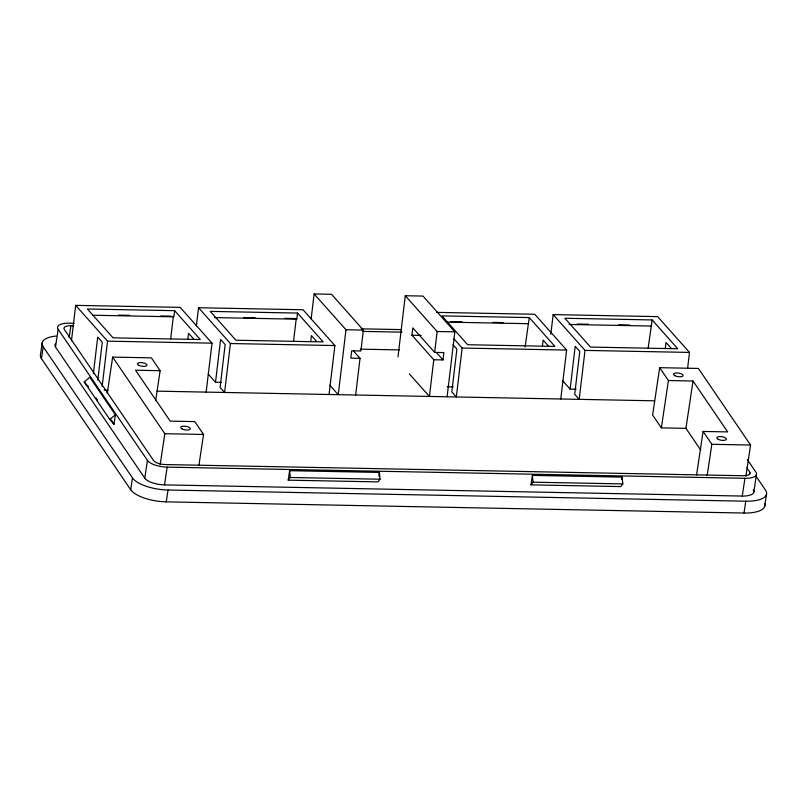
<?xml version="1.0" encoding="UTF-8"?>
<svg xmlns="http://www.w3.org/2000/svg" width="807" height="807" viewBox="0 0 807 807"><rect width="100%" height="100%" fill="white"/><g stroke="black" fill="none" stroke-linecap="round" stroke-linejoin="round"><path stroke-width="1.21" d="M97.798 380.107L102.277 342.188L97.718 337.074L93.36 373.762M187.829 339.192L188.525 333.22L193.619 338.94M310.705 341.573L311.411 335.601L316.505 341.321M542.435 346.082L543.131 340.11L548.225 345.83M665.311 348.442L666.017 342.471L671.111 348.19M71.45 340.836L75.666 305.359L180.163 307.376L212.019 343.167L206.158 392.091M102.156 386.422L107.533 341.149L75.666 305.359M170.67 338.859L173.374 316.193M174.645 310.685L200.318 339.525L113.041 337.84L87.368 309L174.645 310.685L173.919 316.808L92.876 315.234M196.363 326.089L198.542 307.739L303.039 309.757L334.895 345.547L329.044 394.472M221.542 382.387L215.519 382.256L220.593 339.444L225.153 344.559L220.099 387.38L224.598 392.464L230.409 343.53L198.542 307.739M293.556 341.24L296.25 318.573L285.032 318.351M214.511 317.595L296.794 319.189L297.521 313.066L210.244 311.381L235.916 340.221L323.193 341.906L297.521 313.066M311.159 318.936L314.125 293.96L331.526 294.293L363.382 330.093L360.9 350.984L351.681 350.803L350.803 358.147L360.023 358.328L355.655 395.027M314.125 293.96L345.981 329.75L338.254 394.694L329.871 385.272M398.002 356.916L405.285 295.725L422.979 296.068L454.835 331.859L447.108 396.802M411.933 335.208L412.811 327.864L434.66 352.407L443.87 352.588L443.003 359.932L433.783 359.751L411.933 335.208L421.153 335.389M433.783 359.751L429.415 396.459L409.29 373.853M434.66 352.407L437.142 331.516L405.285 295.725M453.968 338.859L462.129 348.039L456.328 396.983L451.819 391.889L456.883 349.068L453.08 344.811M525.135 346.949L529.251 317.575L441.974 315.89L467.646 344.73L554.923 346.415L529.251 317.575M550.828 334.179L553.158 314.599L657.644 316.626L689.501 352.417L687.594 368.315M560.764 398.981L566.625 350.056L534.759 314.266L436.567 312.37M576.148 389.256L570.125 389.125L575.199 346.314L579.769 351.428L574.705 394.25L579.204 399.334L585.014 350.399L553.158 314.599M648.162 348.11L652.137 319.935L564.85 318.251L590.522 347.081L677.799 348.775L652.137 319.935M42.307 342.43L40.542 354.263A29.032 10.874 8.5 0 0 41.45 358.641L130.714 489.748A29.032 10.874 8.5 0 0 166.252 501.853L744.004 513.04A29.032 10.874 8.5 0 0 764.572 503.507M41.45 358.641L43.215 346.808A29.032 10.874 8.5 0 1 56.107 336.035M753.264 489.93A16.13 6.042 8.5 0 1 742.269 496.063L164.517 484.876A16.13 6.042 8.5 0 1 144.776 478.158L55.512 347.05L58.165 329.306A16.13 6.042 8.5 0 1 69.15 323.173L74.183 323.274M69.13 337.578L70.905 325.746L73.417 325.796M107.26 393.221L112.657 357.098L151.373 357.854L160.129 370.706L155.66 400.595M113.979 424.27L115.391 414.808L89.839 377.273L84.21 381.913L109.772 419.438L113.979 424.27L110.529 419.196M130.714 489.748L132.479 477.915L43.215 346.808M144.776 478.158L147.429 460.404L58.165 329.306M160.159 464.842L164.82 433.702L112.657 357.098M164.517 484.876L167.17 467.132A16.13 6.042 8.5 0 1 147.429 460.404M166.252 501.853L168.017 490.02A29.032 10.874 8.5 0 1 132.479 477.915M198.885 465.599L203.535 434.459L194.79 421.607L170.196 421.123L135.546 370.231L160.129 370.706M288.2 480.155L289.612 470.693L379.351 472.428L380.036 479.217L377.928 481.89L288.2 480.155L290.308 477.482L289.612 470.693M378.816 475.979L379.351 472.428M530.976 484.856L532.388 475.384L622.126 477.129L622.822 483.918L620.714 486.591L530.976 484.856L533.084 482.183L532.388 475.384M621.773 479.489L622.126 477.129M745.91 476.18L750.56 445.04L698.398 368.436L659.682 367.689L652.611 415.02L661.357 427.871L685.94 428.346L700.799 450.165M661.357 427.871L668.428 380.541L659.682 367.689M685.94 428.346L693.021 381.015L668.428 380.541M696.572 475.03L703.089 431.442L727.672 431.916L693.021 381.015M707.184 475.434L711.845 444.294L703.089 431.442M742.269 496.063L744.922 478.319A16.13 6.042 8.5 0 0 755.917 472.186L747.413 459.697M749.41 474.435L749.764 472.065L746.929 467.909M744.004 513.04L745.769 501.208A29.032 10.874 8.5 0 0 765.55 490.172L755.634 475.605M753.768 492.371L756.421 474.627M764.693 506.393L766.458 494.56M109.772 419.438L115.391 414.808M118.508 315.133L129.735 315.345M160.906 315.951L170.882 316.142M243.885 317.555L255.103 317.776M577.298 324.021L588.515 324.232M618.444 324.817L629.662 325.029M450.669 321.59L461.897 321.801M493.067 322.407L503.043 322.598M446.231 322.104L528.524 323.698M569.117 324.464L651.4 326.058M361.173 328.822L401.452 329.609M345.981 329.75L363.382 330.093M437.142 331.516L454.835 331.859M362.928 331.395L401.947 332.151M107.533 341.149L212.019 343.167M230.409 343.53L334.895 345.547M585.014 350.399L689.501 352.417M462.129 348.039L566.625 350.056M360.275 349.149L399.294 349.895M104.234 390.134L108.007 390.235M157.093 391.153L654.679 400.817M164.82 433.702L203.535 434.459M711.845 444.294L750.56 445.04M167.17 467.132L744.922 478.319M290.308 477.482L380.036 479.217M533.084 482.183L622.822 483.918M168.017 490.02L745.769 501.208M447.239 386.765L453.272 386.896M562.802 380.904L570.125 389.125M436.526 352.659L443.003 359.932M353.557 351.055L360.023 358.328M296.25 318.573L296.794 319.189M208.186 374.034L215.519 382.256M84.21 381.913L88.427 386.735M96.023 397.891L97.405 399.929M70.905 325.746A9.674 3.621 8.5 0 0 64.308 329.417L153.572 460.525A9.674 3.621 8.5 0 0 165.415 464.56L743.176 475.747A9.674 3.621 8.5 0 0 749.764 472.065M55.512 347.05A16.13 6.042 8.5 0 1 55.38 343.873M674.965 375.749A4.842 1.816 8.5 0 0 682.954 375.901A4.842 1.816 8.5 0 0 676.992 372.935A4.842 1.816 8.5 0 0 674.965 375.749M718.291 439.371A4.842 1.816 8.5 0 0 726.27 439.522A4.842 1.816 8.5 0 0 720.308 436.557A4.842 1.816 8.5 0 0 718.291 439.371M138.865 365.369A4.842 1.816 8.5 0 0 146.844 365.521A4.842 1.816 8.5 0 0 140.882 362.555A4.842 1.816 8.5 0 0 138.865 365.369M182.18 428.991A4.842 1.816 8.5 0 0 190.17 429.153A4.842 1.816 8.5 0 0 184.208 426.177A4.842 1.816 8.5 0 0 182.18 428.991"/></g></svg>
